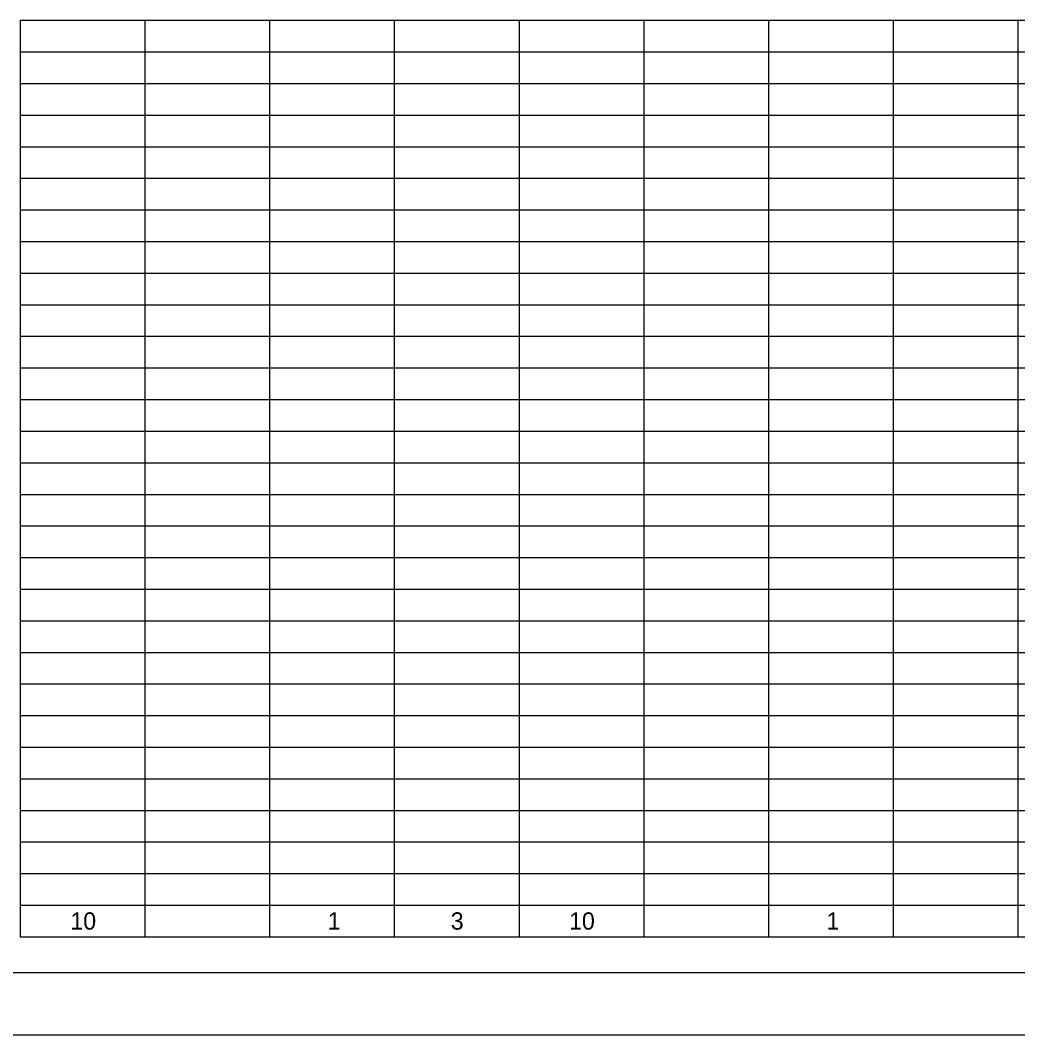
# Model space of a CAD drawing. Extents: x 0 to 34, y 0 to 22.
# Drawn here: x 14.85 to 22.92, y 0 to 8.21 of the extents above; entities that cross this region are included whole.
import ezdxf

# ---------------------------------------------------------------- set-up
doc = ezdxf.new("R2010")
doc.units = 0
for name, color, linetype in [('Default', 7, 'Continuous'), ('SH_Border', 7, 'Continuous'), ('SH_Cut_Line', 7, 'Continuous')]:
    doc.layers.add(name, color=color, linetype=linetype)

msp = doc.modelspace()

# ---------------------------------------------------------------- linework, layer by layer
at = {"layer": 'Default'}
for p, q in [((14.8524, 8.2061), (21.9112, 8.2061)), ((14.8524, 8.2061), (14.8524, 7.6948)), ((15.8608, 8.2061), (15.8608, 7.6948)), ((16.8692, 8.2061), (16.8692, 7.6948)), ((17.8776, 8.2061), (17.8776, 7.6948)), ((18.886, 8.2061), (18.886, 7.6948)), ((19.8944, 8.2061), (19.8944, 7.6948)), ((20.9028, 8.2061), (20.9028, 7.6948)), ((21.9112, 8.2061), (22.9195, 8.2061)), ((21.9112, 8.2061), (21.9112, 7.6948)), ((22.9195, 8.2061), (24.9363, 8.2061)), ((22.9195, 8.2061), (22.9195, 7.6948)), ((14.8524, 7.9504), (21.9112, 7.9504)), ((21.9112, 7.9504), (22.9195, 7.9504)), ((22.9195, 7.9504), (24.9363, 7.9504)), ((14.8524, 7.6948), (21.9112, 7.6948)), ((14.8524, 7.6948), (14.8524, 2.3261)), ((15.8608, 7.6948), (15.8608, 2.3261)), ((16.8692, 7.6948), (16.8692, 2.3261)), ((17.8776, 7.6948), (17.8776, 2.3261)), ((18.886, 7.6948), (18.886, 2.3261)), ((19.8944, 7.6948), (19.8944, 2.3261)), ((20.9028, 7.6948), (20.9028, 2.3261)), ((21.9112, 7.6948), (22.9195, 7.6948)), ((21.9112, 7.6948), (21.9112, 2.3261)), ((22.9195, 7.6948), (24.9363, 7.6948)), ((22.9195, 7.6948), (22.9195, 2.3261)), ((14.8524, 7.4391), (21.9112, 7.4391)), ((21.9112, 7.4391), (22.9195, 7.4391)), ((22.9195, 7.4391), (24.9363, 7.4391)), ((14.8524, 7.1835), (21.9112, 7.1835)), ((21.9112, 7.1835), (22.9195, 7.1835)), ((22.9195, 7.1835), (24.9363, 7.1835)), ((14.8524, 6.9278), (21.9112, 6.9278)), ((21.9112, 6.9278), (22.9195, 6.9278)), ((22.9195, 6.9278), (24.9363, 6.9278)), ((14.8524, 6.6722), (21.9112, 6.6722)), ((21.9112, 6.6722), (22.9195, 6.6722)), ((22.9195, 6.6722), (24.9363, 6.6722)), ((14.8524, 6.4165), (21.9112, 6.4165)), ((21.9112, 6.4165), (22.9195, 6.4165)), ((22.9195, 6.4165), (24.9363, 6.4165)), ((14.8524, 6.1609), (21.9112, 6.1609)), ((21.9112, 6.1609), (22.9195, 6.1609)), ((22.9195, 6.1609), (24.9363, 6.1609)), ((14.8524, 5.9052), (21.9112, 5.9052)), ((21.9112, 5.9052), (22.9195, 5.9052)), ((22.9195, 5.9052), (24.9363, 5.9052)), ((14.8524, 5.6496), (21.9112, 5.6496)), ((21.9112, 5.6496), (22.9195, 5.6496)), ((22.9195, 5.6496), (24.9363, 5.6496)), ((14.8524, 5.3939), (21.9112, 5.3939)), ((21.9112, 5.3939), (22.9195, 5.3939)), ((22.9195, 5.3939), (24.9363, 5.3939)), ((14.8524, 5.1383), (21.9112, 5.1383)), ((21.9112, 5.1383), (22.9195, 5.1383)), ((22.9195, 5.1383), (24.9363, 5.1383)), ((14.8524, 4.8826), (21.9112, 4.8826)), ((21.9112, 4.8826), (22.9195, 4.8826)), ((22.9195, 4.8826), (24.9363, 4.8826)), ((14.8524, 4.627), (21.9112, 4.627)), ((21.9112, 4.627), (22.9195, 4.627)), ((22.9195, 4.627), (24.9363, 4.627)), ((14.8524, 4.3713), (21.9112, 4.3713)), ((21.9112, 4.3713), (22.9195, 4.3713)), ((22.9195, 4.3713), (24.9363, 4.3713)), ((14.8524, 4.1157), (21.9112, 4.1157)), ((21.9112, 4.1157), (22.9195, 4.1157)), ((22.9195, 4.1157), (24.9363, 4.1157)), ((14.8524, 3.86), (21.9112, 3.86)), ((21.9112, 3.86), (22.9195, 3.86)), ((22.9195, 3.86), (24.9363, 3.86)), ((14.8524, 3.6043), (21.9112, 3.6043)), ((21.9112, 3.6043), (22.9195, 3.6043)), ((22.9195, 3.6043), (24.9363, 3.6043)), ((14.8524, 3.3487), (21.9112, 3.3487)), ((21.9112, 3.3487), (22.9195, 3.3487)), ((22.9195, 3.3487), (24.9363, 3.3487)), ((14.8524, 3.093), (21.9112, 3.093)), ((21.9112, 3.093), (22.9195, 3.093)), ((22.9195, 3.093), (24.9363, 3.093)), ((14.8524, 2.8374), (21.9112, 2.8374)), ((21.9112, 2.8374), (22.9195, 2.8374)), ((22.9195, 2.8374), (24.9363, 2.8374)), ((14.8524, 2.5817), (21.9112, 2.5817)), ((21.9112, 2.5817), (22.9195, 2.5817)), ((22.9195, 2.5817), (24.9363, 2.5817)), ((14.8524, 2.3261), (21.9112, 2.3261)), ((14.8524, 2.3261), (14.8524, 2.0704)), ((15.8608, 2.3261), (15.8608, 2.0704)), ((16.8692, 2.3261), (16.8692, 2.0704)), ((17.8776, 2.3261), (17.8776, 2.0704)), ((18.886, 2.3261), (18.886, 2.0704)), ((19.8944, 2.3261), (19.8944, 2.0704)), ((20.9028, 2.3261), (20.9028, 2.0704)), ((21.9112, 2.3261), (22.9195, 2.3261)), ((21.9112, 2.3261), (21.9112, 2.0704)), ((22.9195, 2.3261), (24.9363, 2.3261)), ((22.9195, 2.3261), (22.9195, 2.0704)), ((14.8524, 2.0704), (21.9112, 2.0704)), ((14.8524, 2.0704), (14.8524, 1.0478)), ((15.8608, 2.0704), (15.8608, 1.0478)), ((16.8692, 2.0704), (16.8692, 1.0478)), ((17.8776, 2.0704), (17.8776, 1.0478)), ((18.886, 2.0704), (18.886, 1.0478)), ((19.8944, 2.0704), (19.8944, 1.0478)), ((20.9028, 2.0704), (20.9028, 1.0478)), ((21.9112, 2.0704), (22.9195, 2.0704)), ((21.9112, 2.0704), (21.9112, 1.0478)), ((22.9195, 2.0704), (24.9363, 2.0704)), ((22.9195, 2.0704), (22.9195, 1.0478)), ((14.8524, 1.8148), (21.9112, 1.8148)), ((21.9112, 1.8148), (22.9195, 1.8148)), ((22.9195, 1.8148), (24.9363, 1.8148)), ((14.8524, 1.5591), (21.9112, 1.5591)), ((21.9112, 1.5591), (22.9195, 1.5591)), ((22.9195, 1.5591), (24.9363, 1.5591)), ((14.8524, 1.3035), (21.9112, 1.3035)), ((21.9112, 1.3035), (22.9195, 1.3035)), ((22.9195, 1.3035), (24.9363, 1.3035)), ((14.8524, 1.0478), (21.9112, 1.0478)), ((14.8524, 1.0478), (14.8524, 0.7922)), ((15.8608, 1.0478), (15.8608, 0.7922)), ((16.8692, 1.0478), (16.8692, 0.7922)), ((17.8776, 1.0478), (17.8776, 0.7922)), ((18.886, 1.0478), (18.886, 0.7922)), ((19.8944, 1.0478), (19.8944, 0.7922)), ((20.9028, 1.0478), (20.9028, 0.7922)), ((21.9112, 1.0478), (22.9195, 1.0478)), ((21.9112, 1.0478), (21.9112, 0.7922)), ((22.9195, 1.0478), (24.9363, 1.0478)), ((22.9195, 1.0478), (22.9195, 0.7922)), ((14.8524, 0.7922), (21.9112, 0.7922)), ((21.9112, 0.7922), (22.9195, 0.7922)), ((22.9195, 0.7922), (24.9363, 0.7922))]:
    msp.add_line(p, q, dxfattribs=at)
at = {"layer": 'SH_Border'}
msp.add_lwpolyline([(1.5, 21.5), (33.5, 21.5), (33.5, 0.5), (1.5, 0.5)], close=True, dxfattribs=at)
at = {"layer": 'SH_Cut_Line'}
msp.add_lwpolyline([(0, 0), (34, 0), (34, 22), (0, 22)], close=True, dxfattribs=at)

# ---------------------------------------------------------------- texts
at = {"layer": 'Default'}
for s, p in [('10', (15.2576, 0.85)), ('1', (17.3388, 0.85)), ('3', (18.3343, 0.85)), ('10', (19.2911, 0.85)), ('1', (21.3723, 0.85))]:
    msp.add_text(s, height=0.14, dxfattribs=at).set_placement(p)

doc.saveas('drawing.dxf')
